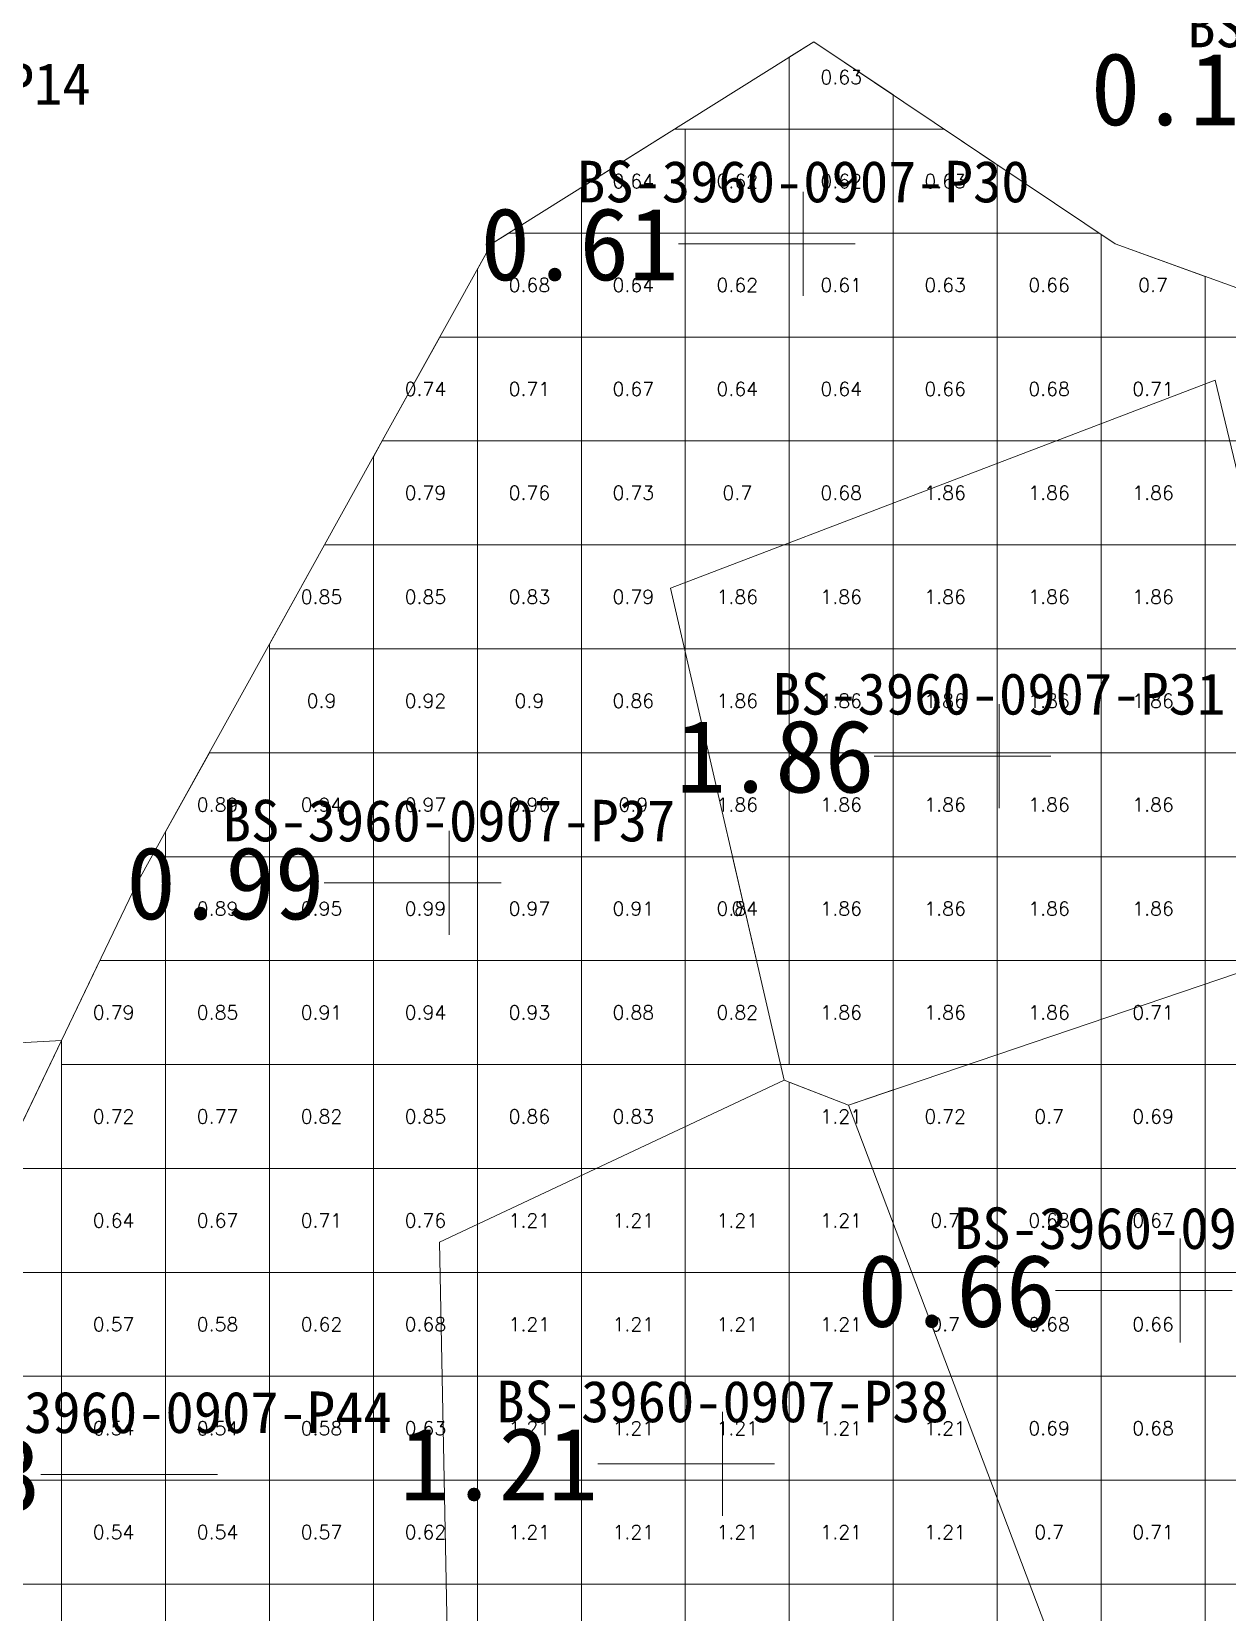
# Model space of a CAD drawing. Header units: inches. Extents: x 469941 to 470089, y 4349675 to 4349818.
# Drawn here: x 470003.52 to 470015.02, y 4349701.43 to 4349716.64 of the extents above; entities that cross this region are included whole.
import ezdxf
from ezdxf.enums import TextEntityAlignment as Align

# ---------------------------------------------------------------- set-up
doc = ezdxf.new("R2010")
doc.units = ezdxf.units.IN
doc.header["$MEASUREMENT"] = 0
for name, color, linetype, lineweight in [('0.500-1.000', 7, 'Continuous', 0), ('1.000-1.500', 7, 'Continuous', 0), ('1.500-3.000', 7, 'Continuous', 0), ('孔口文字', 7, 'Continuous', 0), ('点', 7, 'Continuous', 0), ('爆区方格网', 7, 'Continuous', 0), ('线条', 7, 'Continuous', 0), ('钻孔', 7, 'Continuous', 0)]:
    doc.layers.add(name, color=color, linetype=linetype, lineweight=lineweight)
doc.styles.add('3dmine_textStyle_1', font='txt.shx', dxfattribs={"height": 1, "bigfont": 'gbcbig.shx'})
doc.styles.add('3dmine_textStyle_3', font='宋体.ttf', dxfattribs={"height": 1})

msp = doc.modelspace()

# ---------------------------------------------------------------- hatches: boundary and pattern name
at = {"layer": '钻孔', "linetype": 'Continuous', "lineweight": 0, "true_color": 0x00ffff, "extrusion": (0, 1, 0)}
for points in [[(-470011.944, 3949.782), (-470010.944, 3949.782), (-470010.944, 3960.782), (-470011.944, 3960.782)], [(-470008.536, 3949.803), (-470007.536, 3949.803), (-470007.536, 3960.803), (-470008.536, 3960.803)], [(-470015.571, 3949.754), (-470014.571, 3949.754), (-470014.571, 3960.754), (-470015.571, 3960.754)], [(-470005.808, 3949.909), (-470004.808, 3949.909), (-470004.808, 3960.909), (-470005.808, 3960.909)]]:
    msp.add_hatch(color=4, dxfattribs=at).paths.add_polyline_path(points, flags=0)
at = {"layer": '钻孔', "linetype": 'Continuous', "lineweight": 0, "true_color": 0xff0000, "extrusion": (0, 1, 0)}
msp.add_hatch(color=1, dxfattribs=at).paths.add_polyline_path([(-470013.827, 3949.853), (-470012.827, 3949.853), (-470012.827, 3960.853), (-470013.827, 3960.853)], flags=0)
at = {"layer": '钻孔', "linetype": 'Continuous', "lineweight": 0, "true_color": 0x0000ff, "extrusion": (0, 1, 0)}
msp.add_hatch(color=5, dxfattribs=at).paths.add_polyline_path([(-470011.167, 3949.81), (-470010.167, 3949.81), (-470010.167, 3960.81), (-470011.167, 3960.81)], flags=0)

# ---------------------------------------------------------------- linework, layer by layer
at = {"layer": '0.500-1.000', "color": 4, "linetype": 'Continuous', "lineweight": 0, "true_color": 0x00ffff}
for points in [[(470001.808, 4349702.756), (470003.732, 4349706.772), (470003.732, 4349706.772), (470004.536, 4349708.449), (470006.945, 4349712.795), (470007.944, 4349714.598), (470011.047, 4349716.543), (470013.944, 4349714.598)], [(470013.944, 4349714.598), (470015.301, 4349714.108), (470018.437, 4349712.976), (470020.502, 4349711.088), (470022.33, 4349710.226)], [(470013.278, 4349701.293), (470011.378, 4349706.311), (470016.19, 4349707.943), (470014.906, 4349713.287), (470009.668, 4349711.286), (470010.759, 4349706.553), (470007.445, 4349704.992), (470007.537, 4349700.267)]]:
    msp.add_lwpolyline(points, dxfattribs=at)
at = {"layer": '1.000-1.500', "color": 5, "linetype": 'Continuous', "lineweight": 0, "true_color": 0x0000ff}
msp.add_lwpolyline([(470001.809, 4349702.758), (469999.1, 4349701.327), (469999.164, 4349700.794), (469999.434, 4349698.55), (469996.434, 4349695.55), (469994.537, 4349698.285), (469995.802, 4349699.717), (469994.708, 4349700.641), (469997.845, 4349701.403), (469996.581, 4349706.06), (469999.377, 4349706.689), (470003.809, 4349706.932), (470001.809, 4349702.758)], dxfattribs=at)
at = {"layer": '1.000-1.500', "color": 4, "linetype": 'Continuous', "lineweight": 0, "true_color": 0x00ffff}
msp.add_lwpolyline([(470011.378, 4349706.311), (470013.278, 4349701.293), (470012.808, 4349700.221), (470010.219, 4349700.77), (470007.537, 4349700.267), (470007.445, 4349704.992), (470010.759, 4349706.553), (470011.378, 4349706.311)], dxfattribs=at)
at = {"layer": '1.500-3.000', "color": 4, "linetype": 'Continuous', "lineweight": 0, "true_color": 0x00ffff}
msp.add_lwpolyline([(470016.19, 4349707.943), (470011.378, 4349706.311), (470010.759, 4349706.553), (470009.668, 4349711.286), (470014.906, 4349713.287), (470016.19, 4349707.943)], dxfattribs=at)
at = {"layer": '点', "color": 138, "linetype": 'Continuous', "lineweight": 0, "true_color": 0x004c4c}
for points, elevation in [([(470010.944, 4349714.098), (470010.944, 4349715.098)], 3960.782), ([(470011.444, 4349714.598), (470010.444, 4349714.598)], 3960.782), ([(470012.827, 4349709.169), (470012.827, 4349710.169)], 3960.853), ([(470013.327, 4349709.669), (470012.327, 4349709.669)], 3960.853), ([(470007.536, 4349707.949), (470007.536, 4349708.949)], 3960.803), ([(470008.036, 4349708.449), (470007.036, 4349708.449)], 3960.803), ([(470014.571, 4349704.027), (470014.571, 4349705.027)], 3960.754), ([(470015.071, 4349704.527), (470014.071, 4349704.527)], 3960.754), ([(470010.167, 4349702.36), (470010.167, 4349703.36)], 3960.81), ([(470004.808, 4349702.256), (470004.808, 4349703.256)], 3960.909), ([(470005.308, 4349702.756), (470004.308, 4349702.756)], 3960.909), ([(470010.667, 4349702.86), (470009.667, 4349702.86)], 3960.81)]:
    msp.add_lwpolyline(points, dxfattribs=dict(at, elevation=elevation))
at = {"layer": '爆区方格网', "color": 4, "linetype": 'Continuous', "lineweight": 0, "true_color": 0x00ffff}
for points, elevation in [([(470011.809, 4349716.031), (470011.809, 4349715.702), (470010.809, 4349715.702), (470010.809, 4349716.394), (470011.047, 4349716.543), (470011.809, 4349716.031)], 3960.909), ([(470009.809, 4349714.702), (470008.809, 4349714.702), (470008.809, 4349715.14), (470009.706, 4349715.702), (470009.809, 4349715.702), (470009.809, 4349714.702)], 3960.909), ([(470010.809, 4349714.702), (470009.809, 4349714.702), (470009.809, 4349715.702), (470010.809, 4349715.702), (470010.809, 4349714.702)], 3960.909), ([(470011.809, 4349714.702), (470010.809, 4349714.702), (470010.809, 4349715.702), (470011.809, 4349715.702), (470011.809, 4349714.702)], 3960.909), ([(470012.809, 4349715.36), (470012.809, 4349714.702), (470011.809, 4349714.702), (470011.809, 4349715.702), (470012.299, 4349715.702), (470012.809, 4349715.36)], 3960.909), ([(470008.809, 4349713.702), (470007.809, 4349713.702), (470007.809, 4349714.354), (470007.944, 4349714.598), (470008.111, 4349714.702), (470008.809, 4349714.702), (470008.809, 4349713.702)], 3960.909), ([(470009.809, 4349713.702), (470008.809, 4349713.702), (470008.809, 4349714.702), (470009.809, 4349714.702), (470009.809, 4349713.702)], 3960.909), ([(470010.809, 4349713.702), (470009.809, 4349713.702), (470009.809, 4349714.702), (470010.809, 4349714.702), (470010.809, 4349713.702)], 3960.909), ([(470011.809, 4349713.702), (470010.809, 4349713.702), (470010.809, 4349714.702), (470011.809, 4349714.702), (470011.809, 4349713.702)], 3960.909), ([(470012.809, 4349713.702), (470011.809, 4349713.702), (470011.809, 4349714.702), (470012.809, 4349714.702), (470012.809, 4349713.702)], 3960.909), ([(470013.809, 4349714.688), (470013.809, 4349713.702), (470012.809, 4349713.702), (470012.809, 4349714.702), (470013.788, 4349714.702), (470013.809, 4349714.688)], 3960.909), ([(470013.944, 4349714.598), (470014.809, 4349714.285), (470014.809, 4349713.702), (470013.809, 4349713.702), (470013.809, 4349714.688), (470013.944, 4349714.598)], 3960.909), ([(470007.809, 4349712.702), (470006.893, 4349712.702), (470006.945, 4349712.795), (470007.448, 4349713.702), (470007.809, 4349713.702), (470007.809, 4349712.702)], 3960.909), ([(470008.809, 4349712.702), (470007.809, 4349712.702), (470007.809, 4349713.702), (470008.809, 4349713.702), (470008.809, 4349712.702)], 3960.909), ([(470009.809, 4349712.702), (470008.809, 4349712.702), (470008.809, 4349713.702), (470009.809, 4349713.702), (470009.809, 4349712.702)], 3960.909), ([(470010.809, 4349712.702), (470009.809, 4349712.702), (470009.809, 4349713.702), (470010.809, 4349713.702), (470010.809, 4349712.702)], 3960.909), ([(470011.809, 4349712.702), (470010.809, 4349712.702), (470010.809, 4349713.702), (470011.809, 4349713.702), (470011.809, 4349712.702)], 3960.909), ([(470012.809, 4349712.702), (470011.809, 4349712.702), (470011.809, 4349713.702), (470012.809, 4349713.702), (470012.809, 4349712.702)], 3960.909), ([(470013.809, 4349712.702), (470012.809, 4349712.702), (470012.809, 4349713.702), (470013.809, 4349713.702), (470013.809, 4349712.702)], 3960.909), ([(470014.809, 4349712.702), (470013.809, 4349712.702), (470013.809, 4349713.702), (470014.809, 4349713.702), (470014.809, 4349712.702)], 3960.909), ([(470015.809, 4349712.702), (470014.809, 4349712.702), (470014.809, 4349713.702), (470015.809, 4349713.702), (470015.809, 4349712.702)], 3960.909), ([(470007.809, 4349711.702), (470006.809, 4349711.702), (470006.809, 4349712.55), (470006.893, 4349712.702), (470007.809, 4349712.702), (470007.809, 4349711.702)], 3960.909), ([(470008.809, 4349711.702), (470007.809, 4349711.702), (470007.809, 4349712.702), (470008.809, 4349712.702), (470008.809, 4349711.702)], 3960.909), ([(470009.809, 4349711.702), (470008.809, 4349711.702), (470008.809, 4349712.702), (470009.809, 4349712.702), (470009.809, 4349711.702)], 3960.909), ([(470010.809, 4349711.702), (470009.809, 4349711.702), (470009.809, 4349712.702), (470010.809, 4349712.702), (470010.809, 4349711.702)], 3960.909), ([(470011.809, 4349711.702), (470010.809, 4349711.702), (470010.809, 4349712.702), (470011.809, 4349712.702), (470011.809, 4349711.702)], 3960.909), ([(470012.809, 4349711.702), (470011.809, 4349711.702), (470011.809, 4349712.702), (470012.809, 4349712.702), (470012.809, 4349711.702)], 3960.853), ([(470013.809, 4349711.702), (470012.809, 4349711.702), (470012.809, 4349712.702), (470013.809, 4349712.702), (470013.809, 4349711.702)], 3960.853), ([(470014.809, 4349711.702), (470013.809, 4349711.702), (470013.809, 4349712.702), (470014.809, 4349712.702), (470014.809, 4349711.702)], 3960.853), ([(470015.809, 4349711.702), (470014.809, 4349711.702), (470014.809, 4349712.702), (470015.809, 4349712.702), (470015.809, 4349711.702)], 3960.909), ([(470006.809, 4349710.702), (470005.809, 4349710.702), (470005.809, 4349710.746), (470006.339, 4349711.702), (470006.809, 4349711.702), (470006.809, 4349710.702)], 3960.909), ([(470007.809, 4349710.702), (470006.809, 4349710.702), (470006.809, 4349711.702), (470007.809, 4349711.702), (470007.809, 4349710.702)], 3960.909), ([(470008.809, 4349710.702), (470007.809, 4349710.702), (470007.809, 4349711.702), (470008.809, 4349711.702), (470008.809, 4349710.702)], 3960.909), ([(470009.809, 4349710.702), (470008.809, 4349710.702), (470008.809, 4349711.702), (470009.809, 4349711.702), (470009.809, 4349710.702)], 3960.909), ([(470010.809, 4349710.702), (470009.809, 4349710.702), (470009.809, 4349711.702), (470010.809, 4349711.702), (470010.809, 4349710.702)], 3960.853), ([(470011.809, 4349710.702), (470010.809, 4349710.702), (470010.809, 4349711.702), (470011.809, 4349711.702), (470011.809, 4349710.702)], 3960.853), ([(470012.809, 4349710.702), (470011.809, 4349710.702), (470011.809, 4349711.702), (470012.809, 4349711.702), (470012.809, 4349710.702)], 3960.853), ([(470013.809, 4349710.702), (470012.809, 4349710.702), (470012.809, 4349711.702), (470013.809, 4349711.702), (470013.809, 4349710.702)], 3960.853), ([(470014.809, 4349710.702), (470013.809, 4349710.702), (470013.809, 4349711.702), (470014.809, 4349711.702), (470014.809, 4349710.702)], 3960.853), ([(470015.809, 4349710.702), (470014.809, 4349710.702), (470014.809, 4349711.702), (470015.809, 4349711.702), (470015.809, 4349710.702)], 3960.853), ([(470006.809, 4349709.702), (470005.809, 4349709.702), (470005.809, 4349710.702), (470006.809, 4349710.702), (470006.809, 4349709.702)], 3960.909), ([(470007.809, 4349709.702), (470006.809, 4349709.702), (470006.809, 4349710.702), (470007.809, 4349710.702), (470007.809, 4349709.702)], 3960.909), ([(470008.809, 4349709.702), (470007.809, 4349709.702), (470007.809, 4349710.702), (470008.809, 4349710.702), (470008.809, 4349709.702)], 3960.909), ([(470009.809, 4349709.702), (470008.809, 4349709.702), (470008.809, 4349710.702), (470009.809, 4349710.702), (470009.809, 4349709.702)], 3960.909), ([(470010.809, 4349709.702), (470009.809, 4349709.702), (470009.809, 4349710.702), (470010.809, 4349710.702), (470010.809, 4349709.702)], 3960.853), ([(470011.809, 4349709.702), (470010.809, 4349709.702), (470010.809, 4349710.702), (470011.809, 4349710.702), (470011.809, 4349709.702)], 3960.853), ([(470012.809, 4349709.702), (470011.809, 4349709.702), (470011.809, 4349710.702), (470012.809, 4349710.702), (470012.809, 4349709.702)], 3960.853), ([(470013.809, 4349709.702), (470012.809, 4349709.702), (470012.809, 4349710.702), (470013.809, 4349710.702), (470013.809, 4349709.702)], 3960.853), ([(470014.809, 4349709.702), (470013.809, 4349709.702), (470013.809, 4349710.702), (470014.809, 4349710.702), (470014.809, 4349709.702)], 3960.853), ([(470015.809, 4349709.702), (470014.809, 4349709.702), (470014.809, 4349710.702), (470015.809, 4349710.702), (470015.809, 4349709.702)], 3960.853), ([(470005.809, 4349708.702), (470004.809, 4349708.702), (470004.809, 4349708.942), (470005.23, 4349709.702), (470005.809, 4349709.702), (470005.809, 4349708.702)], 3960.909), ([(470006.809, 4349708.702), (470005.809, 4349708.702), (470005.809, 4349709.702), (470006.809, 4349709.702), (470006.809, 4349708.702)], 3960.909), ([(470007.809, 4349708.702), (470006.809, 4349708.702), (470006.809, 4349709.702), (470007.809, 4349709.702), (470007.809, 4349708.702)], 3960.909), ([(470008.809, 4349708.702), (470007.809, 4349708.702), (470007.809, 4349709.702), (470008.809, 4349709.702), (470008.809, 4349708.702)], 3960.909), ([(470009.809, 4349708.702), (470008.809, 4349708.702), (470008.809, 4349709.702), (470009.809, 4349709.702), (470009.809, 4349708.702)], 3960.909), ([(470010.809, 4349708.702), (470009.809, 4349708.702), (470009.809, 4349709.702), (470010.809, 4349709.702), (470010.809, 4349708.702)], 3960.853), ([(470011.809, 4349708.702), (470010.809, 4349708.702), (470010.809, 4349709.702), (470011.809, 4349709.702), (470011.809, 4349708.702)], 3960.853), ([(470012.809, 4349708.702), (470011.809, 4349708.702), (470011.809, 4349709.702), (470012.809, 4349709.702), (470012.809, 4349708.702)], 3960.853), ([(470013.809, 4349708.702), (470012.809, 4349708.702), (470012.809, 4349709.702), (470013.809, 4349709.702), (470013.809, 4349708.702)], 3960.853), ([(470014.809, 4349708.702), (470013.809, 4349708.702), (470013.809, 4349709.702), (470014.809, 4349709.702), (470014.809, 4349708.702)], 3960.853), ([(470015.809, 4349708.702), (470014.809, 4349708.702), (470014.809, 4349709.702), (470015.809, 4349709.702), (470015.809, 4349708.702)], 3960.853), ([(470005.809, 4349707.702), (470004.809, 4349707.702), (470004.809, 4349708.702), (470005.809, 4349708.702), (470005.809, 4349707.702)], 3960.909), ([(470006.809, 4349707.702), (470005.809, 4349707.702), (470005.809, 4349708.702), (470006.809, 4349708.702), (470006.809, 4349707.702)], 3960.909), ([(470007.809, 4349707.702), (470006.809, 4349707.702), (470006.809, 4349708.702), (470007.809, 4349708.702), (470007.809, 4349707.702)], 3960.909), ([(470008.809, 4349707.702), (470007.809, 4349707.702), (470007.809, 4349708.702), (470008.809, 4349708.702), (470008.809, 4349707.702)], 3960.909), ([(470009.809, 4349707.702), (470008.809, 4349707.702), (470008.809, 4349708.702), (470009.809, 4349708.702), (470009.809, 4349707.702)], 3960.909), ([(470010.809, 4349707.702), (470009.809, 4349707.702), (470009.809, 4349708.702), (470010.809, 4349708.702), (470010.809, 4349707.702)], 3960.909), ([(470010.809, 4349707.702), (470010.494, 4349707.702), (470010.264, 4349708.702), (470010.809, 4349708.702), (470010.809, 4349707.702)], 1237.895), ([(470011.809, 4349707.702), (470010.809, 4349707.702), (470010.809, 4349708.702), (470011.809, 4349708.702), (470011.809, 4349707.702)], 3960.853), ([(470012.809, 4349707.702), (470011.809, 4349707.702), (470011.809, 4349708.702), (470012.809, 4349708.702), (470012.809, 4349707.702)], 3960.853), ([(470013.809, 4349707.702), (470012.809, 4349707.702), (470012.809, 4349708.702), (470013.809, 4349708.702), (470013.809, 4349707.702)], 3960.853), ([(470014.809, 4349707.702), (470013.809, 4349707.702), (470013.809, 4349708.702), (470014.809, 4349708.702), (470014.809, 4349707.702)], 3960.853), ([(470015.809, 4349707.702), (470014.809, 4349707.702), (470014.809, 4349708.702), (470015.809, 4349708.702), (470015.809, 4349707.702)], 3960.853), ([(470004.809, 4349706.702), (470003.809, 4349706.702), (470003.809, 4349706.932), (470004.178, 4349707.702), (470004.809, 4349707.702), (470004.809, 4349706.702)], 3960.909), ([(470005.809, 4349706.702), (470004.809, 4349706.702), (470004.809, 4349707.702), (470005.809, 4349707.702), (470005.809, 4349706.702)], 3960.909), ([(470006.809, 4349706.702), (470005.809, 4349706.702), (470005.809, 4349707.702), (470006.809, 4349707.702), (470006.809, 4349706.702)], 3960.909), ([(470007.809, 4349706.702), (470006.809, 4349706.702), (470006.809, 4349707.702), (470007.809, 4349707.702), (470007.809, 4349706.702)], 3960.909), ([(470008.809, 4349706.702), (470007.809, 4349706.702), (470007.809, 4349707.702), (470008.809, 4349707.702), (470008.809, 4349706.702)], 3960.909), ([(470009.809, 4349706.702), (470008.809, 4349706.702), (470008.809, 4349707.702), (470009.809, 4349707.702), (470009.809, 4349706.702)], 3960.909), ([(470010.809, 4349706.702), (470009.809, 4349706.702), (470009.809, 4349707.702), (470010.809, 4349707.702), (470010.809, 4349706.702)], 3960.909), ([(470011.809, 4349706.702), (470010.809, 4349706.702), (470010.809, 4349707.702), (470011.809, 4349707.702), (470011.809, 4349706.702)], 3960.853), ([(470012.809, 4349706.702), (470011.809, 4349706.702), (470011.809, 4349707.702), (470012.809, 4349707.702), (470012.809, 4349706.702)], 3960.853), ([(470013.809, 4349706.702), (470012.809, 4349706.702), (470012.809, 4349707.702), (470013.809, 4349707.702), (470013.809, 4349706.702)], 3960.853), ([(470014.809, 4349706.702), (470013.809, 4349706.702), (470013.809, 4349707.702), (470014.809, 4349707.702), (470014.809, 4349706.702)], 3960.909), ([(470015.809, 4349706.702), (470014.809, 4349706.702), (470014.809, 4349707.702), (470015.809, 4349707.702), (470015.809, 4349706.702)], 3960.909), ([(470004.809, 4349705.702), (470003.809, 4349705.702), (470003.809, 4349706.702), (470004.809, 4349706.702), (470004.809, 4349705.702)], 3960.909), ([(470005.809, 4349705.702), (470004.809, 4349705.702), (470004.809, 4349706.702), (470005.809, 4349706.702), (470005.809, 4349705.702)], 3960.909), ([(470006.809, 4349705.702), (470005.809, 4349705.702), (470005.809, 4349706.702), (470006.809, 4349706.702), (470006.809, 4349705.702)], 3960.909), ([(470007.809, 4349705.702), (470006.809, 4349705.702), (470006.809, 4349706.702), (470007.809, 4349706.702), (470007.809, 4349705.702)], 3960.909), ([(470008.809, 4349705.702), (470007.809, 4349705.702), (470007.809, 4349706.702), (470008.809, 4349706.702), (470008.809, 4349705.702)], 3960.909), ([(470009.809, 4349705.702), (470008.809, 4349705.702), (470008.809, 4349706.702), (470009.809, 4349706.702), (470009.809, 4349705.702)], 3960.909), ([(470012.809, 4349705.702), (470011.809, 4349705.702), (470011.809, 4349706.702), (470012.809, 4349706.702), (470012.809, 4349705.702)], 3960.909), ([(470013.809, 4349705.702), (470012.809, 4349705.702), (470012.809, 4349706.702), (470013.809, 4349706.702), (470013.809, 4349705.702)], 3960.909), ([(470014.809, 4349705.702), (470013.809, 4349705.702), (470013.809, 4349706.702), (470014.809, 4349706.702), (470014.809, 4349705.702)], 3960.909), ([(470015.809, 4349705.702), (470014.809, 4349705.702), (470014.809, 4349706.702), (470015.809, 4349706.702), (470015.809, 4349705.702)], 3960.909), ([(470011.378, 4349706.311), (470011.809, 4349706.457), (470011.809, 4349705.702), (470010.809, 4349705.702), (470010.809, 4349706.533), (470011.378, 4349706.311)], 3960.81), ([(470003.809, 4349704.702), (470002.809, 4349704.702), (470002.809, 4349704.845), (470003.22, 4349705.702), (470003.809, 4349705.702), (470003.809, 4349704.702)], 3960.909), ([(470004.809, 4349704.702), (470003.809, 4349704.702), (470003.809, 4349705.702), (470004.809, 4349705.702), (470004.809, 4349704.702)], 3960.909), ([(470005.809, 4349704.702), (470004.809, 4349704.702), (470004.809, 4349705.702), (470005.809, 4349705.702), (470005.809, 4349704.702)], 3960.909), ([(470006.809, 4349704.702), (470005.809, 4349704.702), (470005.809, 4349705.702), (470006.809, 4349705.702), (470006.809, 4349704.702)], 3960.909), ([(470007.809, 4349704.702), (470006.809, 4349704.702), (470006.809, 4349705.702), (470007.809, 4349705.702), (470007.809, 4349704.702)], 3960.909), ([(470008.809, 4349704.702), (470007.809, 4349704.702), (470007.809, 4349705.702), (470008.809, 4349705.702), (470008.809, 4349704.702)], 3960.81), ([(470009.809, 4349704.702), (470008.809, 4349704.702), (470008.809, 4349705.702), (470009.809, 4349705.702), (470009.809, 4349704.702)], 3960.81), ([(470010.809, 4349704.702), (470009.809, 4349704.702), (470009.809, 4349705.702), (470010.809, 4349705.702), (470010.809, 4349704.702)], 3960.81), ([(470011.809, 4349704.702), (470010.809, 4349704.702), (470010.809, 4349705.702), (470011.809, 4349705.702), (470011.809, 4349704.702)], 3960.81), ([(470012.809, 4349704.702), (470011.809, 4349704.702), (470011.809, 4349705.702), (470012.809, 4349705.702), (470012.809, 4349704.702)], 3960.909), ([(470013.809, 4349704.702), (470012.809, 4349704.702), (470012.809, 4349705.702), (470013.809, 4349705.702), (470013.809, 4349704.702)], 3960.909), ([(470014.809, 4349704.702), (470013.809, 4349704.702), (470013.809, 4349705.702), (470014.809, 4349705.702), (470014.809, 4349704.702)], 3960.909), ([(470015.809, 4349704.702), (470014.809, 4349704.702), (470014.809, 4349705.702), (470015.809, 4349705.702), (470015.809, 4349704.702)], 3960.909), ([(470003.809, 4349703.702), (470002.809, 4349703.702), (470002.809, 4349704.702), (470003.809, 4349704.702), (470003.809, 4349703.702)], 3960.909), ([(470004.809, 4349703.702), (470003.809, 4349703.702), (470003.809, 4349704.702), (470004.809, 4349704.702), (470004.809, 4349703.702)], 3960.909), ([(470005.809, 4349703.702), (470004.809, 4349703.702), (470004.809, 4349704.702), (470005.809, 4349704.702), (470005.809, 4349703.702)], 3960.909), ([(470006.809, 4349703.702), (470005.809, 4349703.702), (470005.809, 4349704.702), (470006.809, 4349704.702), (470006.809, 4349703.702)], 3960.909), ([(470007.809, 4349703.702), (470006.809, 4349703.702), (470006.809, 4349704.702), (470007.809, 4349704.702), (470007.809, 4349703.702)], 3960.909), ([(470008.809, 4349703.702), (470007.809, 4349703.702), (470007.809, 4349704.702), (470008.809, 4349704.702), (470008.809, 4349703.702)], 3960.81), ([(470009.809, 4349703.702), (470008.809, 4349703.702), (470008.809, 4349704.702), (470009.809, 4349704.702), (470009.809, 4349703.702)], 3960.81), ([(470010.809, 4349703.702), (470009.809, 4349703.702), (470009.809, 4349704.702), (470010.809, 4349704.702), (470010.809, 4349703.702)], 3960.81), ([(470011.809, 4349703.702), (470010.809, 4349703.702), (470010.809, 4349704.702), (470011.809, 4349704.702), (470011.809, 4349703.702)], 3960.81), ([(470012.809, 4349703.702), (470011.809, 4349703.702), (470011.809, 4349704.702), (470012.809, 4349704.702), (470012.809, 4349703.702)], 3960.909), ([(470013.809, 4349703.702), (470012.809, 4349703.702), (470012.809, 4349704.702), (470013.809, 4349704.702), (470013.809, 4349703.702)], 3960.909), ([(470014.809, 4349703.702), (470013.809, 4349703.702), (470013.809, 4349704.702), (470014.809, 4349704.702), (470014.809, 4349703.702)], 3960.909), ([(470015.809, 4349703.702), (470014.809, 4349703.702), (470014.809, 4349704.702), (470015.809, 4349704.702), (470015.809, 4349703.702)], 3960.909), ([(470003.809, 4349702.702), (470002.809, 4349702.702), (470002.809, 4349703.702), (470003.809, 4349703.702), (470003.809, 4349702.702)], 3960.909), ([(470004.809, 4349702.702), (470003.809, 4349702.702), (470003.809, 4349703.702), (470004.809, 4349703.702), (470004.809, 4349702.702)], 3960.909), ([(470005.809, 4349702.702), (470004.809, 4349702.702), (470004.809, 4349703.702), (470005.809, 4349703.702), (470005.809, 4349702.702)], 3960.909), ([(470006.809, 4349702.702), (470005.809, 4349702.702), (470005.809, 4349703.702), (470006.809, 4349703.702), (470006.809, 4349702.702)], 3960.909), ([(470007.809, 4349702.702), (470006.809, 4349702.702), (470006.809, 4349703.702), (470007.809, 4349703.702), (470007.809, 4349702.702)], 3960.909), ([(470008.809, 4349702.702), (470007.809, 4349702.702), (470007.809, 4349703.702), (470008.809, 4349703.702), (470008.809, 4349702.702)], 3960.81), ([(470009.809, 4349702.702), (470008.809, 4349702.702), (470008.809, 4349703.702), (470009.809, 4349703.702), (470009.809, 4349702.702)], 3960.81), ([(470010.809, 4349702.702), (470009.809, 4349702.702), (470009.809, 4349703.702), (470010.809, 4349703.702), (470010.809, 4349702.702)], 3960.81), ([(470011.809, 4349702.702), (470010.809, 4349702.702), (470010.809, 4349703.702), (470011.809, 4349703.702), (470011.809, 4349702.702)], 3960.81), ([(470012.809, 4349702.702), (470011.809, 4349702.702), (470011.809, 4349703.702), (470012.809, 4349703.702), (470012.809, 4349702.702)], 3960.81), ([(470013.809, 4349702.702), (470012.809, 4349702.702), (470012.809, 4349703.702), (470013.809, 4349703.702), (470013.809, 4349702.702)], 3960.909), ([(470014.809, 4349702.702), (470013.809, 4349702.702), (470013.809, 4349703.702), (470014.809, 4349703.702), (470014.809, 4349702.702)], 3960.909), ([(470015.809, 4349702.702), (470014.809, 4349702.702), (470014.809, 4349703.702), (470015.809, 4349703.702), (470015.809, 4349702.702)], 3960.909), ([(470003.809, 4349701.702), (470002.862, 4349701.702), (470002.809, 4349701.755), (470002.809, 4349702.702), (470003.809, 4349702.702), (470003.809, 4349701.702)], 3960.909), ([(470004.809, 4349701.702), (470003.809, 4349701.702), (470003.809, 4349702.702), (470004.809, 4349702.702), (470004.809, 4349701.702)], 3960.909), ([(470005.809, 4349701.702), (470004.809, 4349701.702), (470004.809, 4349702.702), (470005.809, 4349702.702), (470005.809, 4349701.702)], 3960.909), ([(470006.809, 4349701.702), (470005.809, 4349701.702), (470005.809, 4349702.702), (470006.809, 4349702.702), (470006.809, 4349701.702)], 3960.909), ([(470007.809, 4349701.702), (470006.809, 4349701.702), (470006.809, 4349702.702), (470007.809, 4349702.702), (470007.809, 4349701.702)], 3960.909), ([(470008.809, 4349701.702), (470007.809, 4349701.702), (470007.809, 4349702.702), (470008.809, 4349702.702), (470008.809, 4349701.702)], 3960.81), ([(470009.809, 4349701.702), (470008.809, 4349701.702), (470008.809, 4349702.702), (470009.809, 4349702.702), (470009.809, 4349701.702)], 3960.81), ([(470010.809, 4349701.702), (470009.809, 4349701.702), (470009.809, 4349702.702), (470010.809, 4349702.702), (470010.809, 4349701.702)], 3960.81), ([(470011.809, 4349701.702), (470010.809, 4349701.702), (470010.809, 4349702.702), (470011.809, 4349702.702), (470011.809, 4349701.702)], 3960.81), ([(470012.809, 4349701.702), (470011.809, 4349701.702), (470011.809, 4349702.702), (470012.809, 4349702.702), (470012.809, 4349701.702)], 3960.81), ([(470013.809, 4349701.702), (470012.809, 4349701.702), (470012.809, 4349702.702), (470013.809, 4349702.702), (470013.809, 4349701.702)], 3960.909), ([(470014.809, 4349701.702), (470013.809, 4349701.702), (470013.809, 4349702.702), (470014.809, 4349702.702), (470014.809, 4349701.702)], 3960.909), ([(470015.809, 4349701.702), (470014.809, 4349701.702), (470014.809, 4349702.702), (470015.809, 4349702.702), (470015.809, 4349701.702)], 3960.909), ([(470004.809, 4349700.702), (470003.862, 4349700.702), (470003.809, 4349700.755), (470003.809, 4349701.702), (470004.809, 4349701.702), (470004.809, 4349700.702)], 3960.909), ([(470005.809, 4349700.702), (470004.809, 4349700.702), (470004.809, 4349701.702), (470005.809, 4349701.702), (470005.809, 4349700.702)], 3960.909), ([(470006.809, 4349700.702), (470005.809, 4349700.702), (470005.809, 4349701.702), (470006.809, 4349701.702), (470006.809, 4349700.702)], 3960.909), ([(470007.809, 4349700.702), (470006.809, 4349700.702), (470006.809, 4349701.702), (470007.809, 4349701.702), (470007.809, 4349700.702)], 3960.909), ([(470008.809, 4349700.702), (470007.809, 4349700.702), (470007.809, 4349701.702), (470008.809, 4349701.702), (470008.809, 4349700.702)], 3960.81), ([(470009.809, 4349700.702), (470008.809, 4349700.702), (470008.809, 4349701.702), (470009.809, 4349701.702), (470009.809, 4349700.702)], 3960.81), ([(470010.809, 4349700.702), (470010.537, 4349700.702), (470010.219, 4349700.77), (470009.859, 4349700.702), (470009.809, 4349700.702), (470009.809, 4349701.702), (470010.809, 4349701.702), (470010.809, 4349700.702)], 3960.81), ([(470011.809, 4349700.702), (470010.809, 4349700.702), (470010.809, 4349701.702), (470011.809, 4349701.702), (470011.809, 4349700.702)], 3960.81), ([(470012.809, 4349700.702), (470011.809, 4349700.702), (470011.809, 4349701.702), (470012.809, 4349701.702), (470012.809, 4349700.702)], 3960.81), ([(470013.809, 4349700.702), (470012.809, 4349700.702), (470012.809, 4349701.702), (470013.809, 4349701.702), (470013.809, 4349700.702)], 3960.909), ([(470014.809, 4349700.702), (470013.809, 4349700.702), (470013.809, 4349701.702), (470014.809, 4349701.702), (470014.809, 4349700.702)], 3960.909), ([(470015.809, 4349700.702), (470014.809, 4349700.702), (470014.809, 4349701.702), (470015.809, 4349701.702), (470015.809, 4349700.702)], 3960.909)]:
    msp.add_lwpolyline(points, dxfattribs=dict(at, elevation=elevation))
at = {"layer": '线条', "color": 138, "linetype": 'Continuous', "lineweight": 0, "true_color": 0x004c4c}
for points, elevation in [([(470010.944, 4349714.598), (470010.944, 4349714.598), (470010.944, 4349714.598)], 3960.782), ([(470012.827, 4349709.669), (470012.827, 4349709.669), (470012.827, 4349709.669)], 3960.853), ([(470007.536, 4349708.449), (470007.536, 4349708.449), (470007.536, 4349708.449)], 3960.803), ([(470014.571, 4349704.527), (470014.571, 4349704.527), (470014.571, 4349704.527)], 3960.754), ([(470004.808, 4349702.756), (470004.808, 4349702.756), (470004.808, 4349702.756)], 3960.909), ([(470010.167, 4349702.86), (470010.167, 4349702.86), (470010.167, 4349702.86)], 3960.81)]:
    msp.add_lwpolyline(points, dxfattribs=dict(at, elevation=elevation))
at = {"layer": '钻孔', "color": 4, "linetype": 'Continuous', "lineweight": 0, "true_color": 0x00ffff}
for points, elevation in [([(470010.944, 4349714.598), (470009.744, 4349714.598)], 3960.782), ([(470010.944, 4349714.598), (470009.744, 4349714.598)], 3949.782), ([(470007.536, 4349708.449), (470006.336, 4349708.449)], 3960.803), ([(470007.536, 4349708.449), (470006.336, 4349708.449)], 3949.803), ([(470014.571, 4349704.527), (470013.371, 4349704.527)], 3960.754), ([(470014.571, 4349704.527), (470013.371, 4349704.527)], 3949.754), ([(470004.808, 4349702.756), (470003.608, 4349702.756)], 3960.909), ([(470004.808, 4349702.756), (470003.608, 4349702.756)], 3949.909)]:
    msp.add_lwpolyline(points, dxfattribs=dict(at, elevation=elevation))
at = {"layer": '钻孔', "color": 1, "linetype": 'Continuous', "lineweight": 0, "true_color": 0xff0000}
for elevation in [3960.853, 3949.853]:
    msp.add_lwpolyline([(470012.827, 4349709.669), (470011.627, 4349709.669)], dxfattribs=dict(at, elevation=elevation))
at = {"layer": '钻孔', "color": 5, "linetype": 'Continuous', "lineweight": 0, "true_color": 0x0000ff}
for elevation in [3960.81, 3949.81]:
    msp.add_lwpolyline([(470010.167, 4349702.86), (470008.967, 4349702.86)], dxfattribs=dict(at, elevation=elevation))

# ---------------------------------------------------------------- texts
at = {"color": 4, "linetype": 'Continuous', "lineweight": 0, "true_color": 0x00ffff, "style": '3dmine_textStyle_1'}
for s, height, p in [('0.63', 0.1333, (470011.309, 4349716.202, 3960.909)), ('0.64', 0.1333, (470009.309, 4349715.202, 3960.909)), ('0.62', 0.1333, (470010.309, 4349715.202, 3960.909)), ('0.62', 0.1333, (470011.309, 4349715.202, 3960.909)), ('0.63', 0.1333, (470012.309, 4349715.202, 3960.909)), ('0.68', 0.1333, (470008.309, 4349714.202, 3960.909)), ('0.64', 0.1333, (470009.309, 4349714.202, 3960.909)), ('0.62', 0.1333, (470010.309, 4349714.202, 3960.909)), ('0.61', 0.1333, (470011.309, 4349714.202, 3960.909)), ('0.63', 0.1333, (470012.309, 4349714.202, 3960.909)), ('0.66', 0.1333, (470013.309, 4349714.202, 3960.909)), ('0.7', 0.1333, (470014.309, 4349714.202, 3960.909)), ('0.74', 0.1333, (470007.309, 4349713.202, 3960.909)), ('0.71', 0.1333, (470008.309, 4349713.202, 3960.909)), ('0.67', 0.1333, (470009.309, 4349713.202, 3960.909)), ('0.64', 0.1333, (470010.309, 4349713.202, 3960.909)), ('0.64', 0.1333, (470011.309, 4349713.202, 3960.909)), ('0.66', 0.1333, (470012.309, 4349713.202, 3960.909)), ('0.68', 0.1333, (470013.309, 4349713.202, 3960.909)), ('0.71', 0.1333, (470014.309, 4349713.202, 3960.909)), ('0.79', 0.1333, (470007.309, 4349712.202, 3960.909)), ('0.76', 0.1333, (470008.309, 4349712.202, 3960.909)), ('0.73', 0.1333, (470009.309, 4349712.202, 3960.909)), ('0.7', 0.1333, (470010.309, 4349712.202, 3960.909)), ('0.68', 0.1333, (470011.309, 4349712.202, 3960.909)), ('1.86', 0.1333, (470012.309, 4349712.202, 3960.853)), ('1.86', 0.1333, (470013.309, 4349712.202, 3960.853)), ('1.86', 0.1333, (470014.309, 4349712.202, 3960.853)), ('0.85', 0.1333, (470006.309, 4349711.202, 3960.909)), ('0.85', 0.1333, (470007.309, 4349711.202, 3960.909)), ('0.83', 0.1333, (470008.309, 4349711.202, 3960.909)), ('0.79', 0.1333, (470009.309, 4349711.202, 3960.909)), ('1.86', 0.1333, (470010.309, 4349711.202, 3960.853)), ('1.86', 0.1333, (470011.309, 4349711.202, 3960.853)), ('1.86', 0.1333, (470012.309, 4349711.202, 3960.853)), ('1.86', 0.1333, (470013.309, 4349711.202, 3960.853)), ('1.86', 0.1333, (470014.309, 4349711.202, 3960.853)), ('0.9', 0.1333, (470006.309, 4349710.202, 3960.909)), ('0.92', 0.1333, (470007.309, 4349710.202, 3960.909)), ('0.9', 0.1333, (470008.309, 4349710.202, 3960.909)), ('0.86', 0.1333, (470009.309, 4349710.202, 3960.909)), ('1.86', 0.1333, (470010.309, 4349710.202, 3960.853)), ('1.86', 0.1333, (470011.309, 4349710.202, 3960.853)), ('1.86', 0.1333, (470012.309, 4349710.202, 3960.853)), ('1.86', 0.1333, (470013.309, 4349710.202, 3960.853)), ('1.86', 0.1333, (470014.309, 4349710.202, 3960.853)), ('0.89', 0.1333, (470005.309, 4349709.202, 3960.909)), ('0.94', 0.1333, (470006.309, 4349709.202, 3960.909)), ('0.97', 0.1333, (470007.309, 4349709.202, 3960.909)), ('0.96', 0.1333, (470008.309, 4349709.202, 3960.909)), ('0.9', 0.1333, (470009.309, 4349709.202, 3960.909)), ('1.86', 0.1333, (470010.309, 4349709.202, 3960.853)), ('1.86', 0.1333, (470011.309, 4349709.202, 3960.853)), ('1.86', 0.1333, (470012.309, 4349709.202, 3960.853)), ('1.86', 0.1333, (470013.309, 4349709.202, 3960.853)), ('1.86', 0.1333, (470014.309, 4349709.202, 3960.853)), ('0.89', 0.1333, (470005.309, 4349708.202, 3960.909)), ('0.95', 0.1333, (470006.309, 4349708.202, 3960.909)), ('0.99', 0.1333, (470007.309, 4349708.202, 3960.909)), ('0.97', 0.1333, (470008.309, 4349708.202, 3960.909)), ('0.91', 0.1333, (470009.309, 4349708.202, 3960.909)), ('0.84', 0.1333, (470010.309, 4349708.202, 3960.909)), ('0', 0.133, (470010.309, 4349708.202, 1237.895)), ('1.86', 0.1333, (470011.309, 4349708.202, 3960.853)), ('1.86', 0.1333, (470012.309, 4349708.202, 3960.853)), ('1.86', 0.1333, (470013.309, 4349708.202, 3960.853)), ('1.86', 0.1333, (470014.309, 4349708.202, 3960.853)), ('0.79', 0.1333, (470004.309, 4349707.202, 3960.909)), ('0.85', 0.1333, (470005.309, 4349707.202, 3960.909)), ('0.91', 0.1333, (470006.309, 4349707.202, 3960.909)), ('0.94', 0.1333, (470007.309, 4349707.202, 3960.909)), ('0.93', 0.1333, (470008.309, 4349707.202, 3960.909)), ('0.88', 0.1333, (470009.309, 4349707.202, 3960.909)), ('0.82', 0.1333, (470010.309, 4349707.202, 3960.909)), ('1.86', 0.1333, (470011.309, 4349707.202, 3960.853)), ('1.86', 0.1333, (470012.309, 4349707.202, 3960.853)), ('1.86', 0.1333, (470013.309, 4349707.202, 3960.853)), ('0.71', 0.1333, (470014.309, 4349707.202, 3960.909)), ('0.72', 0.1333, (470004.309, 4349706.202, 3960.909)), ('0.77', 0.1333, (470005.309, 4349706.202, 3960.909)), ('0.82', 0.1333, (470006.309, 4349706.202, 3960.909)), ('0.85', 0.1333, (470007.309, 4349706.202, 3960.909)), ('0.86', 0.1333, (470008.309, 4349706.202, 3960.909)), ('0.83', 0.1333, (470009.309, 4349706.202, 3960.909)), ('1.21', 0.1333, (470011.309, 4349706.202, 3960.81)), ('0.72', 0.1333, (470012.309, 4349706.202, 3960.909)), ('0.7', 0.1333, (470013.309, 4349706.202, 3960.909)), ('0.69', 0.1333, (470014.309, 4349706.202, 3960.909)), ('0.64', 0.1333, (470004.309, 4349705.202, 3960.909)), ('0.67', 0.1333, (470005.309, 4349705.202, 3960.909)), ('0.71', 0.1333, (470006.309, 4349705.202, 3960.909)), ('0.76', 0.1333, (470007.309, 4349705.202, 3960.909)), ('1.21', 0.1333, (470008.309, 4349705.202, 3960.81)), ('1.21', 0.1333, (470009.309, 4349705.202, 3960.81)), ('1.21', 0.1333, (470010.309, 4349705.202, 3960.81)), ('1.21', 0.1333, (470011.309, 4349705.202, 3960.81)), ('0.7', 0.1333, (470012.309, 4349705.202, 3960.909)), ('0.68', 0.1333, (470013.309, 4349705.202, 3960.909)), ('0.67', 0.1333, (470014.309, 4349705.202, 3960.909)), ('0.57', 0.1333, (470004.309, 4349704.202, 3960.909)), ('0.58', 0.1333, (470005.309, 4349704.202, 3960.909)), ('0.62', 0.1333, (470006.309, 4349704.202, 3960.909)), ('0.68', 0.1333, (470007.309, 4349704.202, 3960.909)), ('1.21', 0.1333, (470008.309, 4349704.202, 3960.81)), ('1.21', 0.1333, (470009.309, 4349704.202, 3960.81)), ('1.21', 0.1333, (470010.309, 4349704.202, 3960.81)), ('1.21', 0.1333, (470011.309, 4349704.202, 3960.81)), ('0.7', 0.1333, (470012.309, 4349704.202, 3960.909)), ('0.68', 0.1333, (470013.309, 4349704.202, 3960.909)), ('0.66', 0.1333, (470014.309, 4349704.202, 3960.909)), ('0.54', 0.1333, (470004.309, 4349703.202, 3960.909)), ('0.54', 0.1333, (470005.309, 4349703.202, 3960.909)), ('0.58', 0.1333, (470006.309, 4349703.202, 3960.909)), ('0.63', 0.1333, (470007.309, 4349703.202, 3960.909)), ('1.21', 0.1333, (470008.309, 4349703.202, 3960.81)), ('1.21', 0.1333, (470009.309, 4349703.202, 3960.81)), ('1.21', 0.1333, (470010.309, 4349703.202, 3960.81)), ('1.21', 0.1333, (470011.309, 4349703.202, 3960.81)), ('1.21', 0.1333, (470012.309, 4349703.202, 3960.81)), ('0.69', 0.1333, (470013.309, 4349703.202, 3960.909)), ('0.68', 0.1333, (470014.309, 4349703.202, 3960.909)), ('0.54', 0.1333, (470004.309, 4349702.202, 3960.909)), ('0.54', 0.1333, (470005.309, 4349702.202, 3960.909)), ('0.57', 0.1333, (470006.309, 4349702.202, 3960.909)), ('0.62', 0.1333, (470007.309, 4349702.202, 3960.909)), ('1.21', 0.1333, (470008.309, 4349702.202, 3960.81)), ('1.21', 0.1333, (470009.309, 4349702.202, 3960.81)), ('1.21', 0.1333, (470010.309, 4349702.202, 3960.81)), ('1.21', 0.1333, (470011.309, 4349702.202, 3960.81)), ('1.21', 0.1333, (470012.309, 4349702.202, 3960.81)), ('0.7', 0.1333, (470013.309, 4349702.202, 3960.909)), ('0.71', 0.1333, (470014.309, 4349702.202, 3960.909))]:
    msp.add_text(s, height=height, dxfattribs=at).set_placement(p, align=Align.MIDDLE_CENTER)
at = {"layer": '孔口文字', "color": 138, "linetype": 'Continuous', "lineweight": 0, "true_color": 0x004c4c, "style": '3dmine_textStyle_3'}
for s, p in [('BS-3960-0907-P26', (470016.815, 4349716.49, 3960.861)), ('BS-3960-0913-P14', (470001.912, 4349715.939, 3960.966)), ('BS-3960-0907-P30', (470010.944, 4349714.998, 3960.782)), ('BS-3960-0907-P31', (470012.827, 4349710.069, 3960.853)), ('BS-3960-0907-P37', (470007.536, 4349708.849, 3960.803)), ('BS-3960-0907-P36', (470014.571, 4349704.927, 3960.754)), ('BS-3960-0907-P38', (470010.167, 4349703.26, 3960.81)), ('BS-3960-0907-P44', (470004.808, 4349703.156, 3960.909))]:
    msp.add_text(s, height=0.4, dxfattribs=at).set_placement(p, align=Align.CENTER)
at = {"layer": '钻孔', "color": 8, "linetype": 'Continuous', "lineweight": 0, "true_color": 0x808080, "style": '3dmine_textStyle_3'}
msp.add_text('0.18', height=0.7, dxfattribs=at).set_placement((470015.615, 4349716.09, 3960.861), align=Align.MIDDLE_RIGHT)
at = {"layer": '钻孔', "color": 4, "linetype": 'Continuous', "lineweight": 0, "true_color": 0x00ffff, "style": '3dmine_textStyle_3'}
for s, p in [('0.61', (470009.744, 4349714.598, 3960.782)), ('0.99', (470006.336, 4349708.449, 3960.803)), ('0.66', (470013.371, 4349704.527, 3960.754)), ('0.53', (470003.608, 4349702.756, 3960.909))]:
    msp.add_text(s, height=0.7, dxfattribs=at).set_placement(p, align=Align.MIDDLE_RIGHT)
at = {"layer": '钻孔', "color": 1, "linetype": 'Continuous', "lineweight": 0, "true_color": 0xff0000, "style": '3dmine_textStyle_3'}
msp.add_text('1.86', height=0.7, dxfattribs=at).set_placement((470011.627, 4349709.669, 3960.853), align=Align.MIDDLE_RIGHT)
at = {"layer": '钻孔', "color": 5, "linetype": 'Continuous', "lineweight": 0, "true_color": 0x0000ff, "style": '3dmine_textStyle_3'}
msp.add_text('1.21', height=0.7, dxfattribs=at).set_placement((470008.967, 4349702.86, 3960.81), align=Align.MIDDLE_RIGHT)

doc.saveas('drawing.dxf')
